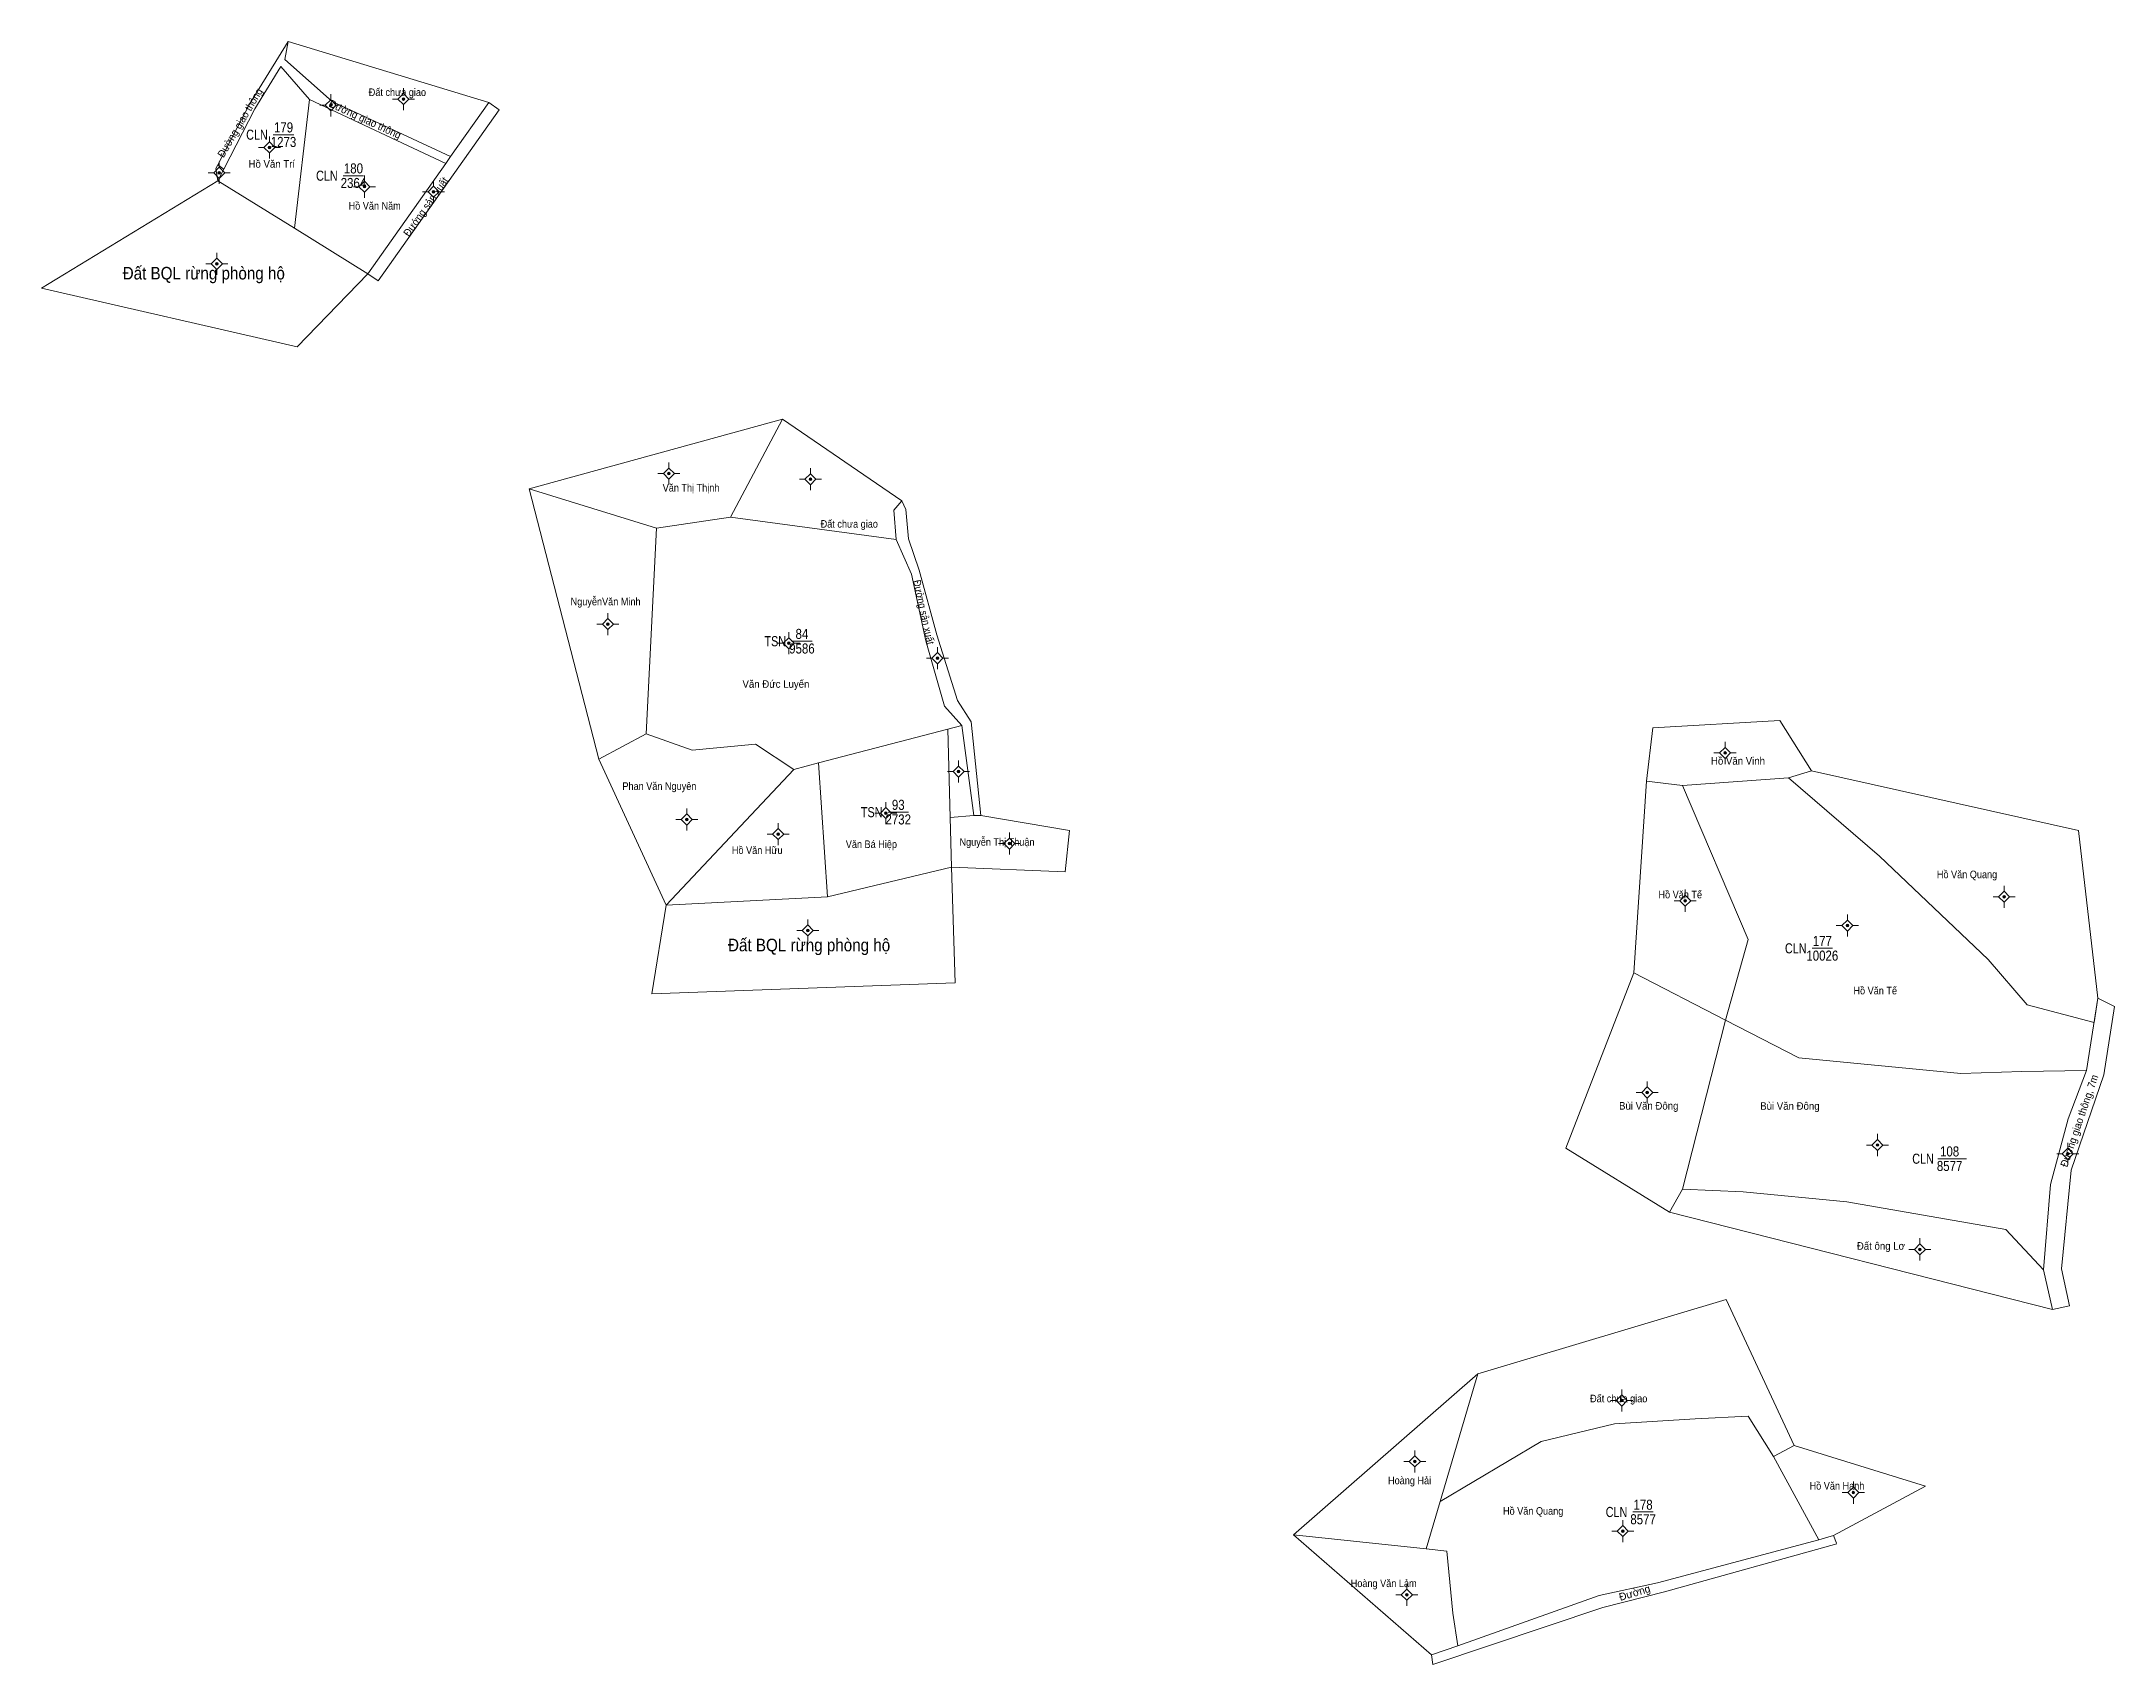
# Model space of a CAD drawing. Header units: metres. Extents: x 532167 to 532988, y 1848113 to 1848756.
import ezdxf
from ezdxf.enums import TextEntityAlignment as Align

# ---------------------------------------------------------------- set-up
doc = ezdxf.new("R2010")
doc.units = ezdxf.units.M
doc.header["$LTSCALE"] = 1.2
for name, color, linetype, lineweight in [('11', 7, 'Continuous', 13), ('6', 7, 'Continuous', 13), ('7', 7, 'Continuous', 13)]:
    doc.layers.add(name, color=color, linetype=linetype, lineweight=lineweight)
for name, color, linetype in [('2', 7, 'Continuous'), ('3', 7, 'Continuous'), ('4', 7, 'Continuous'), ('5', 7, 'Continuous'), ('63', 7, 'Continuous')]:
    doc.layers.add(name, color=color, linetype=linetype)

msp = doc.modelspace()

# ---------------------------------------------------------------- hatches: boundary and pattern name
at = {"layer": '11'}
for points in [[(532310.794, 1848732.99, 1), (532309.744, 1848732.99, 1)], [(532310.794, 1848732.99, 1), (532309.744, 1848732.99, 1)], [(532282.034, 1848730.52, 1), (532280.984, 1848730.52, 1)], [(532282.034, 1848730.52, 1), (532280.984, 1848730.52, 1)], [(532257.734, 1848713.83, 1), (532256.684, 1848713.83, 1)], [(532257.734, 1848713.83, 1), (532256.684, 1848713.83, 1)], [(532237.854, 1848703.75, 1), (532236.804, 1848703.75, 1)], [(532237.854, 1848703.75, 1), (532236.804, 1848703.75, 1)], [(532295.364, 1848698.27, 1), (532294.314, 1848698.27, 1)], [(532295.364, 1848698.27, 1), (532294.314, 1848698.27, 1)], [(532322.754, 1848696.26, 1), (532321.704, 1848696.26, 1)], [(532322.754, 1848696.26, 1), (532321.704, 1848696.26, 1)], [(532236.904, 1848667.7, 1), (532235.854, 1848667.7, 1)], [(532236.904, 1848667.7, 1), (532235.854, 1848667.7, 1)], [(532415.994, 1848584.55, 1), (532414.944, 1848584.55, 1)], [(532415.994, 1848584.55, 1), (532414.944, 1848584.55, 1)], [(532472.044, 1848582.31, 1), (532470.994, 1848582.31, 1)], [(532472.044, 1848582.31, 1), (532470.994, 1848582.31, 1)], [(532391.824, 1848524.93, 1), (532390.774, 1848524.93, 1)], [(532391.824, 1848524.93, 1), (532390.774, 1848524.93, 1)], [(532463.434, 1848517.34, 1), (532462.384, 1848517.34, 1)], [(532463.434, 1848517.34, 1), (532462.384, 1848517.34, 1)], [(532522.354, 1848511.42, 1), (532521.304, 1848511.42, 1)], [(532522.354, 1848511.42, 1), (532521.304, 1848511.42, 1)], [(532834.334, 1848473.85, 1), (532833.284, 1848473.85, 1)], [(532834.334, 1848473.85, 1), (532833.284, 1848473.85, 1)], [(532530.714, 1848466.48, 1), (532529.664, 1848466.48, 1)], [(532530.714, 1848466.48, 1), (532529.664, 1848466.48, 1)], [(532423.034, 1848447.49, 1), (532421.984, 1848447.49, 1)], [(532423.034, 1848447.49, 1), (532421.984, 1848447.49, 1)], [(532501.964, 1848450.04, 1), (532500.914, 1848450.04, 1)], [(532501.964, 1848450.04, 1), (532500.914, 1848450.04, 1)], [(532459.254, 1848441.69, 1), (532458.204, 1848441.69, 1)], [(532459.254, 1848441.69, 1), (532458.204, 1848441.69, 1)], [(532550.884, 1848437.95, 1), (532549.834, 1848437.95, 1)], [(532550.884, 1848437.95, 1), (532549.834, 1848437.95, 1)], [(532818.564, 1848415.32, 1), (532817.514, 1848415.32, 1)], [(532818.564, 1848415.32, 1), (532817.514, 1848415.32, 1)], [(532944.884, 1848416.89, 1), (532943.834, 1848416.89, 1)], [(532944.884, 1848416.89, 1), (532943.834, 1848416.89, 1)], [(532882.804, 1848405.45, 1), (532881.754, 1848405.45, 1)], [(532882.804, 1848405.45, 1), (532881.754, 1848405.45, 1)], [(532470.974, 1848403.54, 1), (532469.924, 1848403.54, 1)], [(532470.974, 1848403.54, 1), (532469.924, 1848403.54, 1)], [(532803.524, 1848339.3, 1), (532802.474, 1848339.3, 1)], [(532803.524, 1848339.3, 1), (532802.474, 1848339.3, 1)], [(532894.724, 1848318.5, 1), (532893.674, 1848318.5, 1)], [(532894.724, 1848318.5, 1), (532893.674, 1848318.5, 1)], [(532970.084, 1848315, 1), (532969.034, 1848315, 1)], [(532970.084, 1848315, 1), (532969.034, 1848315, 1)], [(532911.524, 1848277.15, 1), (532910.474, 1848277.15, 1)], [(532911.524, 1848277.15, 1), (532910.474, 1848277.15, 1)], [(532793.404, 1848217.26, 1), (532792.354, 1848217.26, 1)], [(532793.404, 1848217.26, 1), (532792.354, 1848217.26, 1)], [(532711.454, 1848193.12, 1), (532710.404, 1848193.12, 1)], [(532711.454, 1848193.12, 1), (532710.404, 1848193.12, 1)], [(532885.164, 1848180.73, 1), (532884.114, 1848180.73, 1)], [(532885.164, 1848180.73, 1), (532884.114, 1848180.73, 1)], [(532793.844, 1848165.5, 1), (532792.794, 1848165.5, 1)], [(532793.844, 1848165.5, 1), (532792.794, 1848165.5, 1)], [(532708.294, 1848140.29, 1), (532707.244, 1848140.29, 1)], [(532708.294, 1848140.29, 1), (532707.244, 1848140.29, 1)]]:
    msp.add_hatch(color=256, dxfattribs=at).paths.add_polyline_path(points)

# ---------------------------------------------------------------- linework, layer by layer
for p, q in [((532281.51, 1848734.9), (532281.51, 1848732.71)), ((532281.51, 1848734.9), (532281.51, 1848732.71)), ((532308.08, 1848732.99), (532305.9, 1848732.99)), ((532308.08, 1848732.99), (532305.9, 1848732.99)), ((532310.27, 1848737.36), (532310.27, 1848735.18)), ((532310.27, 1848737.36), (532310.27, 1848735.18)), ((532314.64, 1848732.99), (532312.46, 1848732.99)), ((532314.64, 1848732.99), (532312.46, 1848732.99)), ((532279.32, 1848730.52), (532277.14, 1848730.52)), ((532279.32, 1848730.52), (532277.14, 1848730.52)), ((532281.51, 1848728.33), (532281.51, 1848726.14)), ((532281.51, 1848728.33), (532281.51, 1848726.14)), ((532285.88, 1848730.52), (532283.7, 1848730.52)), ((532285.88, 1848730.52), (532283.7, 1848730.52)), ((532310.27, 1848730.8), (532310.27, 1848728.62)), ((532310.27, 1848730.8), (532310.27, 1848728.62)), ((532257.21, 1848718.2), (532257.21, 1848716.02)), ((532257.21, 1848718.2), (532257.21, 1848716.02)), ((532255.02, 1848713.83), (532252.84, 1848713.83)), ((532255.02, 1848713.83), (532252.84, 1848713.83)), ((532257.21, 1848711.64), (532257.21, 1848709.46)), ((532257.21, 1848711.64), (532257.21, 1848709.46)), ((532261.58, 1848713.83), (532259.4, 1848713.83)), ((532261.58, 1848713.83), (532259.4, 1848713.83)), ((532235.14, 1848703.75), (532232.95, 1848703.75)), ((532235.14, 1848703.75), (532232.95, 1848703.75)), ((532237.33, 1848708.12), (532237.33, 1848705.94)), ((532237.33, 1848708.12), (532237.33, 1848705.94)), ((532237.33, 1848701.56), (532237.33, 1848699.38)), ((532237.33, 1848701.56), (532237.33, 1848699.38)), ((532241.7, 1848703.75), (532239.52, 1848703.75)), ((532241.7, 1848703.75), (532239.52, 1848703.75)), ((532294.84, 1848702.64), (532294.84, 1848700.46)), ((532294.84, 1848702.64), (532294.84, 1848700.46)), ((532322.23, 1848700.64), (532322.23, 1848698.45)), ((532322.23, 1848700.64), (532322.23, 1848698.45)), ((532292.65, 1848698.27), (532290.46, 1848698.27)), ((532292.65, 1848698.27), (532290.46, 1848698.27)), ((532294.84, 1848696.08), (532294.84, 1848693.9)), ((532294.84, 1848696.08), (532294.84, 1848693.9)), ((532299.22, 1848698.27), (532297.03, 1848698.27)), ((532299.22, 1848698.27), (532297.03, 1848698.27)), ((532320.04, 1848696.26), (532317.86, 1848696.26)), ((532320.04, 1848696.26), (532317.86, 1848696.26)), ((532322.23, 1848694.07), (532322.23, 1848691.88)), ((532322.23, 1848694.07), (532322.23, 1848691.88)), ((532326.6, 1848696.26), (532324.42, 1848696.26)), ((532326.6, 1848696.26), (532324.42, 1848696.26)), ((532234.19, 1848667.7), (532232, 1848667.7)), ((532234.19, 1848667.7), (532232, 1848667.7)), ((532236.38, 1848672.08), (532236.38, 1848669.89)), ((532236.38, 1848672.08), (532236.38, 1848669.89)), ((532240.76, 1848667.7), (532238.57, 1848667.7)), ((532240.76, 1848667.7), (532238.57, 1848667.7)), ((532236.38, 1848665.51), (532236.38, 1848663.32)), ((532236.38, 1848665.51), (532236.38, 1848663.32)), ((532415.47, 1848588.92), (532415.47, 1848586.74)), ((532415.47, 1848588.92), (532415.47, 1848586.74)), ((532471.52, 1848586.68), (532471.52, 1848584.5)), ((532471.52, 1848586.68), (532471.52, 1848584.5)), ((532413.28, 1848584.55), (532411.1, 1848584.55)), ((532413.28, 1848584.55), (532411.1, 1848584.55)), ((532415.47, 1848582.36), (532415.47, 1848580.18)), ((532415.47, 1848582.36), (532415.47, 1848580.18)), ((532419.84, 1848584.55), (532417.66, 1848584.55)), ((532419.84, 1848584.55), (532417.66, 1848584.55)), ((532469.33, 1848582.31), (532467.14, 1848582.31)), ((532469.33, 1848582.31), (532467.14, 1848582.31)), ((532471.52, 1848580.12), (532471.52, 1848577.94)), ((532471.52, 1848580.12), (532471.52, 1848577.94)), ((532475.9, 1848582.31), (532473.71, 1848582.31)), ((532475.9, 1848582.31), (532473.71, 1848582.31)), ((532391.3, 1848529.3), (532391.3, 1848527.12)), ((532391.3, 1848529.3), (532391.3, 1848527.12)), ((532389.11, 1848524.93), (532386.93, 1848524.93)), ((532389.11, 1848524.93), (532386.93, 1848524.93)), ((532391.3, 1848522.74), (532391.3, 1848520.56)), ((532391.3, 1848522.74), (532391.3, 1848520.56)), ((532395.68, 1848524.93), (532393.49, 1848524.93)), ((532395.68, 1848524.93), (532393.49, 1848524.93)), ((532462.91, 1848521.72), (532462.91, 1848519.53)), ((532462.91, 1848521.72), (532462.91, 1848519.53)), ((532460.72, 1848517.34), (532458.54, 1848517.34)), ((532460.72, 1848517.34), (532458.54, 1848517.34)), ((532462.91, 1848515.15), (532462.91, 1848512.96)), ((532462.91, 1848515.15), (532462.91, 1848512.96)), ((532467.28, 1848517.34), (532465.1, 1848517.34)), ((532467.28, 1848517.34), (532465.1, 1848517.34)), ((532519.64, 1848511.42), (532517.45, 1848511.42)), ((532519.64, 1848511.42), (532517.45, 1848511.42)), ((532521.83, 1848515.8), (532521.83, 1848513.61)), ((532521.83, 1848515.8), (532521.83, 1848513.61)), ((532526.2, 1848511.42), (532524.02, 1848511.42)), ((532526.2, 1848511.42), (532524.02, 1848511.42)), ((532521.83, 1848509.23), (532521.83, 1848507.04)), ((532521.83, 1848509.23), (532521.83, 1848507.04)), ((532530.19, 1848470.86), (532530.19, 1848468.67)), ((532530.19, 1848470.86), (532530.19, 1848468.67)), ((532831.62, 1848473.85), (532829.44, 1848473.85)), ((532831.62, 1848473.85), (532829.44, 1848473.85)), ((532833.81, 1848478.22), (532833.81, 1848476.04)), ((532833.81, 1848478.22), (532833.81, 1848476.04)), ((532833.81, 1848471.66), (532833.81, 1848469.48)), ((532833.81, 1848471.66), (532833.81, 1848469.48)), ((532838.19, 1848473.85), (532836, 1848473.85)), ((532838.19, 1848473.85), (532836, 1848473.85)), ((532528, 1848466.48), (532525.81, 1848466.48)), ((532528, 1848466.48), (532525.81, 1848466.48)), ((532530.19, 1848464.29), (532530.19, 1848462.1)), ((532530.19, 1848464.29), (532530.19, 1848462.1)), ((532534.56, 1848466.48), (532532.38, 1848466.48)), ((532534.56, 1848466.48), (532532.38, 1848466.48)), ((532501.44, 1848454.42), (532501.44, 1848452.23)), ((532501.44, 1848454.42), (532501.44, 1848452.23)), ((532420.32, 1848447.49), (532418.14, 1848447.49)), ((532420.32, 1848447.49), (532418.14, 1848447.49)), ((532422.51, 1848451.86), (532422.51, 1848449.68)), ((532422.51, 1848451.86), (532422.51, 1848449.68)), ((532426.88, 1848447.49), (532424.7, 1848447.49)), ((532426.88, 1848447.49), (532424.7, 1848447.49)), ((532458.73, 1848446.06), (532458.73, 1848443.88)), ((532458.73, 1848446.06), (532458.73, 1848443.88)), ((532499.25, 1848450.04), (532497.06, 1848450.04)), ((532499.25, 1848450.04), (532497.06, 1848450.04)), ((532501.44, 1848447.85), (532501.44, 1848445.66)), ((532501.44, 1848447.85), (532501.44, 1848445.66)), ((532505.81, 1848450.04), (532503.63, 1848450.04)), ((532505.81, 1848450.04), (532503.63, 1848450.04)), ((532422.51, 1848445.3), (532422.51, 1848443.12)), ((532422.51, 1848445.3), (532422.51, 1848443.12)), ((532456.54, 1848441.69), (532454.36, 1848441.69)), ((532456.54, 1848441.69), (532454.36, 1848441.69)), ((532458.73, 1848439.5), (532458.73, 1848437.32)), ((532458.73, 1848439.5), (532458.73, 1848437.32)), ((532463.1, 1848441.69), (532460.92, 1848441.69)), ((532463.1, 1848441.69), (532460.92, 1848441.69)), ((532548.17, 1848437.95), (532545.98, 1848437.95)), ((532548.17, 1848437.95), (532545.98, 1848437.95)), ((532550.36, 1848442.32), (532550.36, 1848440.14)), ((532550.36, 1848442.32), (532550.36, 1848440.14)), ((532554.74, 1848437.95), (532552.55, 1848437.95)), ((532554.74, 1848437.95), (532552.55, 1848437.95)), ((532550.36, 1848435.76), (532550.36, 1848433.58)), ((532550.36, 1848435.76), (532550.36, 1848433.58)), ((532944.36, 1848421.26), (532944.36, 1848419.08)), ((532944.36, 1848421.26), (532944.36, 1848419.08)), ((532815.85, 1848415.32), (532813.66, 1848415.32)), ((532815.85, 1848415.32), (532813.66, 1848415.32)), ((532818.04, 1848419.7), (532818.04, 1848417.51)), ((532818.04, 1848419.7), (532818.04, 1848417.51)), ((532818.04, 1848413.13), (532818.04, 1848410.94)), ((532818.04, 1848413.13), (532818.04, 1848410.94)), ((532822.42, 1848415.32), (532820.23, 1848415.32)), ((532822.42, 1848415.32), (532820.23, 1848415.32)), ((532942.17, 1848416.89), (532939.98, 1848416.89)), ((532942.17, 1848416.89), (532939.98, 1848416.89)), ((532944.36, 1848414.7), (532944.36, 1848412.52)), ((532944.36, 1848414.7), (532944.36, 1848412.52)), ((532948.74, 1848416.89), (532946.55, 1848416.89)), ((532948.74, 1848416.89), (532946.55, 1848416.89)), ((532470.45, 1848407.92), (532470.45, 1848405.73)), ((532470.45, 1848407.92), (532470.45, 1848405.73)), ((532880.09, 1848405.45), (532877.9, 1848405.45)), ((532880.09, 1848405.45), (532877.9, 1848405.45)), ((532882.28, 1848409.82), (532882.28, 1848407.64)), ((532882.28, 1848409.82), (532882.28, 1848407.64)), ((532886.66, 1848405.45), (532884.47, 1848405.45)), ((532886.66, 1848405.45), (532884.47, 1848405.45)), ((532468.26, 1848403.54), (532466.07, 1848403.54)), ((532468.26, 1848403.54), (532466.07, 1848403.54)), ((532470.45, 1848401.35), (532470.45, 1848399.16)), ((532470.45, 1848401.35), (532470.45, 1848399.16)), ((532474.82, 1848403.54), (532472.64, 1848403.54)), ((532474.82, 1848403.54), (532472.64, 1848403.54)), ((532882.28, 1848403.26), (532882.28, 1848401.08)), ((532882.28, 1848403.26), (532882.28, 1848401.08)), ((532800.81, 1848339.3), (532798.62, 1848339.3)), ((532800.81, 1848339.3), (532798.62, 1848339.3)), ((532803, 1848343.68), (532803, 1848341.49)), ((532803, 1848343.68), (532803, 1848341.49)), ((532807.38, 1848339.3), (532805.19, 1848339.3)), ((532807.38, 1848339.3), (532805.19, 1848339.3)), ((532803, 1848337.11), (532803, 1848334.92)), ((532803, 1848337.11), (532803, 1848334.92)), ((532894.2, 1848322.88), (532894.2, 1848320.69)), ((532894.2, 1848322.88), (532894.2, 1848320.69)), ((532892.01, 1848318.5), (532889.82, 1848318.5)), ((532892.01, 1848318.5), (532889.82, 1848318.5)), ((532894.2, 1848316.31), (532894.2, 1848314.12)), ((532894.2, 1848316.31), (532894.2, 1848314.12)), ((532898.57, 1848318.5), (532896.39, 1848318.5)), ((532898.57, 1848318.5), (532896.39, 1848318.5)), ((532967.37, 1848315), (532965.19, 1848315)), ((532967.37, 1848315), (532965.19, 1848315)), ((532969.56, 1848319.38), (532969.56, 1848317.19)), ((532969.56, 1848319.38), (532969.56, 1848317.19)), ((532973.94, 1848315), (532971.75, 1848315)), ((532973.94, 1848315), (532971.75, 1848315)), ((532969.56, 1848312.81), (532969.56, 1848310.62)), ((532969.56, 1848312.81), (532969.56, 1848310.62)), ((532911, 1848281.52), (532911, 1848279.34)), ((532911, 1848281.52), (532911, 1848279.34)), ((532908.81, 1848277.15), (532906.62, 1848277.15)), ((532908.81, 1848277.15), (532906.62, 1848277.15)), ((532911, 1848274.96), (532911, 1848272.78)), ((532911, 1848274.96), (532911, 1848272.78)), ((532915.38, 1848277.15), (532913.19, 1848277.15)), ((532915.38, 1848277.15), (532913.19, 1848277.15)), ((532790.69, 1848217.26), (532788.5, 1848217.26)), ((532790.69, 1848217.26), (532788.5, 1848217.26)), ((532792.88, 1848221.64), (532792.88, 1848219.45)), ((532792.88, 1848221.64), (532792.88, 1848219.45)), ((532797.26, 1848217.26), (532795.07, 1848217.26)), ((532797.26, 1848217.26), (532795.07, 1848217.26)), ((532792.88, 1848215.07), (532792.88, 1848212.88)), ((532792.88, 1848215.07), (532792.88, 1848212.88)), ((532708.74, 1848193.12), (532706.56, 1848193.12)), ((532708.74, 1848193.12), (532706.56, 1848193.12)), ((532710.93, 1848197.5), (532710.93, 1848195.31)), ((532710.93, 1848197.5), (532710.93, 1848195.31)), ((532710.93, 1848190.93), (532710.93, 1848188.74)), ((532710.93, 1848190.93), (532710.93, 1848188.74)), ((532715.31, 1848193.12), (532713.12, 1848193.12)), ((532715.31, 1848193.12), (532713.12, 1848193.12)), ((532884.64, 1848185.1), (532884.64, 1848182.92)), ((532884.64, 1848185.1), (532884.64, 1848182.92)), ((532882.45, 1848180.73), (532880.26, 1848180.73)), ((532882.45, 1848180.73), (532880.26, 1848180.73)), ((532884.64, 1848178.54), (532884.64, 1848176.36)), ((532884.64, 1848178.54), (532884.64, 1848176.36)), ((532889.02, 1848180.73), (532886.83, 1848180.73)), ((532889.02, 1848180.73), (532886.83, 1848180.73)), ((532793.32, 1848169.88), (532793.32, 1848167.69)), ((532793.32, 1848169.88), (532793.32, 1848167.69)), ((532791.13, 1848165.5), (532788.94, 1848165.5)), ((532791.13, 1848165.5), (532788.94, 1848165.5)), ((532793.32, 1848163.31), (532793.32, 1848161.12)), ((532793.32, 1848163.31), (532793.32, 1848161.12)), ((532797.69, 1848165.5), (532795.51, 1848165.5)), ((532797.69, 1848165.5), (532795.51, 1848165.5)), ((532707.77, 1848144.66), (532707.77, 1848142.48)), ((532707.77, 1848144.66), (532707.77, 1848142.48)), ((532705.58, 1848140.29), (532703.4, 1848140.29)), ((532705.58, 1848140.29), (532703.4, 1848140.29)), ((532707.77, 1848138.1), (532707.77, 1848135.92)), ((532707.77, 1848138.1), (532707.77, 1848135.92)), ((532712.14, 1848140.29), (532709.96, 1848140.29)), ((532712.14, 1848140.29), (532709.96, 1848140.29))]:
    msp.add_line(p, q, dxfattribs=at)
for points in [[(532310.27, 1848735.18), (532308.08, 1848732.99), (532310.27, 1848730.8), (532312.46, 1848732.99)], [(532310.27, 1848735.18), (532308.08, 1848732.99), (532310.27, 1848730.8), (532312.46, 1848732.99)], [(532281.51, 1848732.71), (532279.32, 1848730.52), (532281.51, 1848728.33), (532283.7, 1848730.52)], [(532281.51, 1848732.71), (532279.32, 1848730.52), (532281.51, 1848728.33), (532283.7, 1848730.52)], [(532257.21, 1848716.02), (532255.02, 1848713.83), (532257.21, 1848711.64), (532259.4, 1848713.83)], [(532257.21, 1848716.02), (532255.02, 1848713.83), (532257.21, 1848711.64), (532259.4, 1848713.83)], [(532237.33, 1848705.94), (532235.14, 1848703.75), (532237.33, 1848701.56), (532239.52, 1848703.75)], [(532237.33, 1848705.94), (532235.14, 1848703.75), (532237.33, 1848701.56), (532239.52, 1848703.75)], [(532294.84, 1848700.46), (532292.65, 1848698.27), (532294.84, 1848696.08), (532297.03, 1848698.27)], [(532294.84, 1848700.46), (532292.65, 1848698.27), (532294.84, 1848696.08), (532297.03, 1848698.27)], [(532322.23, 1848698.45), (532320.04, 1848696.26), (532322.23, 1848694.07), (532324.42, 1848696.26)], [(532322.23, 1848698.45), (532320.04, 1848696.26), (532322.23, 1848694.07), (532324.42, 1848696.26)], [(532236.38, 1848669.89), (532234.19, 1848667.7), (532236.38, 1848665.51), (532238.57, 1848667.7)], [(532236.38, 1848669.89), (532234.19, 1848667.7), (532236.38, 1848665.51), (532238.57, 1848667.7)], [(532415.47, 1848586.74), (532413.28, 1848584.55), (532415.47, 1848582.36), (532417.66, 1848584.55)], [(532415.47, 1848586.74), (532413.28, 1848584.55), (532415.47, 1848582.36), (532417.66, 1848584.55)], [(532471.52, 1848584.5), (532469.33, 1848582.31), (532471.52, 1848580.12), (532473.71, 1848582.31)], [(532471.52, 1848584.5), (532469.33, 1848582.31), (532471.52, 1848580.12), (532473.71, 1848582.31)], [(532391.3, 1848527.12), (532389.11, 1848524.93), (532391.3, 1848522.74), (532393.49, 1848524.93)], [(532391.3, 1848527.12), (532389.11, 1848524.93), (532391.3, 1848522.74), (532393.49, 1848524.93)], [(532462.91, 1848519.53), (532460.72, 1848517.34), (532462.91, 1848515.15), (532465.1, 1848517.34)], [(532462.91, 1848519.53), (532460.72, 1848517.34), (532462.91, 1848515.15), (532465.1, 1848517.34)], [(532521.83, 1848513.61), (532519.64, 1848511.42), (532521.83, 1848509.23), (532524.02, 1848511.42)], [(532521.83, 1848513.61), (532519.64, 1848511.42), (532521.83, 1848509.23), (532524.02, 1848511.42)], [(532833.81, 1848476.04), (532831.62, 1848473.85), (532833.81, 1848471.66), (532836, 1848473.85)], [(532833.81, 1848476.04), (532831.62, 1848473.85), (532833.81, 1848471.66), (532836, 1848473.85)], [(532530.19, 1848468.67), (532528, 1848466.48), (532530.19, 1848464.29), (532532.38, 1848466.48)], [(532530.19, 1848468.67), (532528, 1848466.48), (532530.19, 1848464.29), (532532.38, 1848466.48)], [(532422.51, 1848449.68), (532420.32, 1848447.49), (532422.51, 1848445.3), (532424.7, 1848447.49)], [(532422.51, 1848449.68), (532420.32, 1848447.49), (532422.51, 1848445.3), (532424.7, 1848447.49)], [(532501.44, 1848452.23), (532499.25, 1848450.04), (532501.44, 1848447.85), (532503.63, 1848450.04)], [(532501.44, 1848452.23), (532499.25, 1848450.04), (532501.44, 1848447.85), (532503.63, 1848450.04)], [(532458.73, 1848443.88), (532456.54, 1848441.69), (532458.73, 1848439.5), (532460.92, 1848441.69)], [(532458.73, 1848443.88), (532456.54, 1848441.69), (532458.73, 1848439.5), (532460.92, 1848441.69)], [(532550.36, 1848440.14), (532548.17, 1848437.95), (532550.36, 1848435.76), (532552.55, 1848437.95)], [(532550.36, 1848440.14), (532548.17, 1848437.95), (532550.36, 1848435.76), (532552.55, 1848437.95)], [(532818.04, 1848417.51), (532815.85, 1848415.32), (532818.04, 1848413.13), (532820.23, 1848415.32)], [(532818.04, 1848417.51), (532815.85, 1848415.32), (532818.04, 1848413.13), (532820.23, 1848415.32)], [(532944.36, 1848419.08), (532942.17, 1848416.89), (532944.36, 1848414.7), (532946.55, 1848416.89)], [(532944.36, 1848419.08), (532942.17, 1848416.89), (532944.36, 1848414.7), (532946.55, 1848416.89)], [(532470.45, 1848405.73), (532468.26, 1848403.54), (532470.45, 1848401.35), (532472.64, 1848403.54)], [(532470.45, 1848405.73), (532468.26, 1848403.54), (532470.45, 1848401.35), (532472.64, 1848403.54)], [(532882.28, 1848407.64), (532880.09, 1848405.45), (532882.28, 1848403.26), (532884.47, 1848405.45)], [(532882.28, 1848407.64), (532880.09, 1848405.45), (532882.28, 1848403.26), (532884.47, 1848405.45)], [(532803, 1848341.49), (532800.81, 1848339.3), (532803, 1848337.11), (532805.19, 1848339.3)], [(532803, 1848341.49), (532800.81, 1848339.3), (532803, 1848337.11), (532805.19, 1848339.3)], [(532894.2, 1848320.69), (532892.01, 1848318.5), (532894.2, 1848316.31), (532896.39, 1848318.5)], [(532894.2, 1848320.69), (532892.01, 1848318.5), (532894.2, 1848316.31), (532896.39, 1848318.5)], [(532969.56, 1848317.19), (532967.37, 1848315), (532969.56, 1848312.81), (532971.75, 1848315)], [(532969.56, 1848317.19), (532967.37, 1848315), (532969.56, 1848312.81), (532971.75, 1848315)], [(532911, 1848279.34), (532908.81, 1848277.15), (532911, 1848274.96), (532913.19, 1848277.15)], [(532911, 1848279.34), (532908.81, 1848277.15), (532911, 1848274.96), (532913.19, 1848277.15)], [(532792.88, 1848219.45), (532790.69, 1848217.26), (532792.88, 1848215.07), (532795.07, 1848217.26)], [(532792.88, 1848219.45), (532790.69, 1848217.26), (532792.88, 1848215.07), (532795.07, 1848217.26)], [(532710.93, 1848195.31), (532708.74, 1848193.12), (532710.93, 1848190.93), (532713.12, 1848193.12)], [(532710.93, 1848195.31), (532708.74, 1848193.12), (532710.93, 1848190.93), (532713.12, 1848193.12)], [(532884.64, 1848182.92), (532882.45, 1848180.73), (532884.64, 1848178.54), (532886.83, 1848180.73)], [(532884.64, 1848182.92), (532882.45, 1848180.73), (532884.64, 1848178.54), (532886.83, 1848180.73)], [(532793.32, 1848167.69), (532791.13, 1848165.5), (532793.32, 1848163.31), (532795.51, 1848165.5)], [(532793.32, 1848167.69), (532791.13, 1848165.5), (532793.32, 1848163.31), (532795.51, 1848165.5)], [(532707.77, 1848142.48), (532705.58, 1848140.29), (532707.77, 1848138.1), (532709.96, 1848140.29)], [(532707.77, 1848142.48), (532705.58, 1848140.29), (532707.77, 1848138.1), (532709.96, 1848140.29)]]:
    msp.add_lwpolyline(points, close=True, dxfattribs=at)
for centre in [(532310.269, 1848732.99), (532310.269, 1848732.99), (532281.509, 1848730.52), (532281.509, 1848730.52), (532257.209, 1848713.83), (532257.209, 1848713.83), (532237.329, 1848703.75), (532237.329, 1848703.75), (532294.839, 1848698.27), (532294.839, 1848698.27), (532322.229, 1848696.26), (532322.229, 1848696.26), (532236.379, 1848667.7), (532236.379, 1848667.7), (532415.469, 1848584.55), (532415.469, 1848584.55), (532471.519, 1848582.31), (532471.519, 1848582.31), (532391.299, 1848524.93), (532391.299, 1848524.93), (532462.909, 1848517.34), (532462.909, 1848517.34), (532521.829, 1848511.42), (532521.829, 1848511.42), (532833.809, 1848473.85), (532833.809, 1848473.85), (532530.189, 1848466.48), (532530.189, 1848466.48), (532422.509, 1848447.49), (532422.509, 1848447.49), (532501.439, 1848450.04), (532501.439, 1848450.04), (532458.729, 1848441.69), (532458.729, 1848441.69), (532550.359, 1848437.95), (532550.359, 1848437.95), (532818.039, 1848415.32), (532818.039, 1848415.32), (532944.359, 1848416.89), (532944.359, 1848416.89), (532882.279, 1848405.45), (532882.279, 1848405.45), (532470.449, 1848403.54), (532470.449, 1848403.54), (532802.999, 1848339.3), (532802.999, 1848339.3), (532894.199, 1848318.5), (532894.199, 1848318.5), (532969.559, 1848315), (532969.559, 1848315), (532910.999, 1848277.15), (532910.999, 1848277.15), (532792.879, 1848217.26), (532792.879, 1848217.26), (532710.929, 1848193.12), (532710.929, 1848193.12), (532884.639, 1848180.73), (532884.639, 1848180.73), (532793.319, 1848165.5), (532793.319, 1848165.5), (532707.769, 1848140.29), (532707.769, 1848140.29)]:
    msp.add_circle(centre, 0.525, dxfattribs=at)
at = {"layer": '6'}
for p, q in [((532273.03, 1848732.78), (532261.7, 1848745.89)), ((532273.03, 1848732.78), (532267.2, 1848681.77)), ((532273.03, 1848732.78), (532327.06, 1848707.44)), ((532300.35, 1848660.89), (532348.22, 1848728.76)), ((532236.72, 1848706.93), (532235.97, 1848705.51)), ((532236.84, 1848700.58), (532235.97, 1848705.51)), ((532236.72, 1848706.93), (532239.1, 1848705.23)), ((532267.2, 1848681.77), (532296.26, 1848663.77)), ((532300.35, 1848660.89), (532296.26, 1848663.77)), ((532460.44, 1848606.2), (532439.89, 1848567.33)), ((532360.13, 1848578.53), (532410.59, 1848562.9)), ((532360.13, 1848578.53), (532387.76, 1848471.34)), ((532410.59, 1848562.9), (532406.47, 1848481.48)), ((532410.59, 1848562.9), (532439.89, 1848567.33)), ((532439.89, 1848567.33), (532505.44, 1848558.43)), ((532406.47, 1848481.48), (532387.76, 1848471.34)), ((532474.76, 1848469.89), (532525.98, 1848483.24)), ((532525.98, 1848483.24), (532531.54, 1848484.69)), ((532526.87, 1848448.27), (532525.98, 1848483.24)), ((532387.76, 1848471.34), (532414.32, 1848413.5)), ((532414.32, 1848413.5), (532465, 1848467.35)), ((532465, 1848467.35), (532474.76, 1848469.89)), ((532802.74, 1848462.65), (532797.74, 1848386.75)), ((532817, 1848461), (532802.74, 1848462.65)), ((532859, 1848464), (532817, 1848461)), ((532859, 1848464), (532868.02, 1848466.78)), ((532536.3, 1848449.11), (532526.87, 1848448.27)), ((532414.32, 1848413.5), (532478.24, 1848416.85)), ((532797.74, 1848386.75), (532834, 1848368)), ((532980, 1848367), (532981.53, 1848376.69)), ((532988.1, 1848373.45), (532981.53, 1848376.69)), ((532817, 1848301), (532834, 1848368)), ((532969.79, 1848328.84), (532962.7, 1848302.85)), ((532817, 1848301), (532811.79, 1848291.86)), ((532853, 1848195), (532861.26, 1848199.47)), ((532797.31, 1848173.07), (532805.4, 1848173.07)), ((532877.97, 1848160.73), (532876.78, 1848163.69)), ((532728, 1848120), (532717.58, 1848116.51))]:
    msp.add_line(p, q, dxfattribs=at)
for points in [[(532236.72, 1848706.93), (532249.37, 1848730.97), (532264.64, 1848755.81)], [(532263.36, 1848748.63), (532264.64, 1848755.81), (532344.13, 1848731.64), (532348.22, 1848728.76)], [(532239.1, 1848705.23), (532251.48, 1848729.1), (532261.7, 1848745.89)], [(532328.99, 1848710.18), (532282, 1848732), (532263.36, 1848748.63)], [(532296.26, 1848663.77), (532327.06, 1848707.44), (532328.99, 1848710.18), (532344.13, 1848731.64)], [(532296.26, 1848663.77), (532268.17, 1848634.82), (532166.91, 1848657.99), (532236.84, 1848700.58)], [(532239.1, 1848705.23), (532236.84, 1848700.58), (532267.2, 1848681.77)], [(532360.13, 1848578.53), (532460.44, 1848606.2), (532507.72, 1848573.74), (532509.33, 1848570.31)], [(532505.44, 1848558.43), (532504.61, 1848570.03), (532507.72, 1848573.74)], [(532509.33, 1848570.31), (532510.43, 1848558.77), (532514.59, 1848546.34)], [(532505.44, 1848558.43), (532511.52, 1848544.74), (532517.28, 1848518.3), (532524.57, 1848492.34), (532531.54, 1848484.69)], [(532529.74, 1848494.67), (532521.55, 1848520.64), (532514.59, 1848546.34)], [(532529.74, 1848494.67), (532535.19, 1848486.24), (532538.97, 1848449.12)], [(532868.02, 1848466.78), (532855.54, 1848486.7), (532805.19, 1848483.88), (532802.74, 1848462.65)], [(532406.47, 1848481.48), (532424.72, 1848474.97), (532449.7, 1848477.4), (532465, 1848467.35)], [(532531.54, 1848484.69), (532536.3, 1848449.11), (532538.97, 1848449.12)], [(532474.76, 1848469.89), (532478.24, 1848416.85), (532527.37, 1848428.62), (532526.87, 1848448.27)], [(532980, 1848367), (532953.54, 1848374.01), (532938, 1848392), (532895, 1848433), (532859, 1848464)], [(532981.53, 1848376.69), (532973.77, 1848443.19), (532868.02, 1848466.78)], [(532817, 1848461), (532843, 1848400), (532834, 1848368)], [(532538.97, 1848449.12), (532574.13, 1848443.17), (532572.43, 1848426.78), (532527.37, 1848428.62)], [(532527.37, 1848428.62), (532528.87, 1848382.71), (532408.66, 1848378.47), (532414.32, 1848413.5)], [(532797.74, 1848386.75), (532770.69, 1848317.19), (532811.79, 1848291.86)], [(532970.31, 1848254.83), (532967.08, 1848269.43), (532970.89, 1848308.51), (532983.82, 1848346.31), (532988.1, 1848373.45)], [(532969.79, 1848328.84), (532977, 1848348), (532981.53, 1848376.69)], [(532834, 1848368), (532863, 1848353), (532927.22, 1848346.9), (532951.36, 1848347.59), (532977, 1848348)], [(532960, 1848269), (532945, 1848285), (532882, 1848296), (532841, 1848300), (532817, 1848301)], [(532963.48, 1848253.31), (532960, 1848269), (532962.7, 1848302.85)], [(532811.79, 1848291.86), (532963.48, 1848253.31), (532970.31, 1848254.83)], [(532861.26, 1848199.47), (532834.33, 1848257.3), (532735.89, 1848227.79)], [(532735.89, 1848227.79), (532662.91, 1848164.08), (532717.58, 1848116.51), (532718.01, 1848112.61)], [(532735.89, 1848227.79), (532721.01, 1848177.22), (532715.49, 1848158.46)], [(532721.01, 1848177.22), (532761, 1848201), (532790, 1848208), (532822, 1848210), (532843, 1848211), (532853, 1848195)], [(532876.78, 1848163.69), (532913.24, 1848183.28), (532861.26, 1848199.47)], [(532853, 1848195), (532871, 1848162), (532876.78, 1848163.69)], [(532662.91, 1848164.08), (532715.49, 1848158.46), (532723.68, 1848157.59)], [(532878.08, 1848160.47), (532809.78, 1848141.44), (532785.47, 1848135.21), (532718.01, 1848112.61)], [(532871, 1848162), (532807, 1848145), (532784, 1848140), (532728, 1848120)], [(532728, 1848120), (532726, 1848133), (532723.68, 1848157.59)]]:
    msp.add_lwpolyline(points, dxfattribs=at)
at = {"layer": '7'}
for p, q in [((532258.76, 1848718.87), (532266.85, 1848718.87)), ((532286.45, 1848702.62), (532294.54, 1848702.62)), ((532464.08, 1848518.15), (532472.22, 1848518.15)), ((532502.26, 1848450.41), (532510.35, 1848450.41)), ((532868.3, 1848396.44), (532876.39, 1848396.44)), ((532918.08, 1848313.07), (532929.48, 1848313.07))]:
    msp.add_line(p, q, dxfattribs=at)

# ---------------------------------------------------------------- texts
at = {"layer": '2'}
for s, rotation, width, p in [('Đường giao thông', 59.657, 0.95, (532246.847, 1848722.837)), ('Đường giao thông', 335.091, 0.95, (532294.488, 1848723.604)), ('Đướng sản xuất ', 54.804, 0.95, (532320.7, 1848689.885)), ('Đường sản xuất', 282.29, 0.9, (532514.956, 1848529.344)), ('Đường giao thông, 7m', 71.116, 0.95, (532975.548, 1848327.605))]:
    msp.add_text(s, height=3, rotation=rotation, dxfattribs=dict(at, width=width)).set_placement(p, align=Align.CENTER)
for s, height, width, p in [('Đất chưa giao', 3, 0.9, (532307.9, 1848734.2)), ('Hồ Văn Trí', 3, 0.95, (532258.16, 1848705.78)), ('Hồ Văn Năm', 3, 0.9, (532298.905, 1848689.18)), ('Đất BQL rừng phòng hộ', 5, 0.9, (532231.205, 1848661.49)), ('Văn Thị Thịnh', 3, 0.9, (532424.23, 1848577.46)), ('Đất chưa giao', 3, 0.9, (532486.91, 1848563.14)), ('NguyễnVăn Minh', 3, 0.9, (532390.38, 1848532.35)), ('Văn Đức Luyến', 3, 0.95, (532457.855, 1848499.68)), ('Hồ Văn Vinh', 3, 0.95, (532838.95, 1848469.22)), ('Phan Văn Nguyên', 3, 0.9, (532411.69, 1848459.21)), ('Văn Bá Hiệp', 3, 0.9, (532495.665, 1848436.2)), ('Nguyễn Thị Thuận', 3, 0.9, (532545.425, 1848437.09)), ('Hồ Văn Hữu', 3, 0.9, (532450.445, 1848433.82)), ('Hồ Văn Quang', 3, 0.9, (532929.67, 1848424.23)), ('Hồ Văn Tế', 3, 0.9, (532816.085, 1848416.25)), ('Đất BQL rừng phòng hộ', 5, 0.9, (532470.995, 1848395.25)), ('Hồ Văn Tế', 3, 0.9, (532893.325, 1848378.18)), ('Bùi Văn Đông', 3, 0.95, (532803.595, 1848332.52)), ('Bùi Văn Đông', 3, 0.95, (532859.515, 1848332.46)), ('Đất ông Lơ', 3, 0.95, (532895.55, 1848277)), ('Đất chưa giao', 3, 0.9, (532791.7, 1848216.54)), ('Hoàng Hải', 3, 0.9, (532708.86, 1848184.06)), ('Hồ Văn Hanh', 3, 0.9, (532878.15, 1848181.94)), ('Hồ Văn Quang', 3, 0.9, (532757.81, 1848171.99)), ('Hoàng Văn Lảm', 3, 0.9, (532698.595, 1848143.31))]:
    msp.add_text(s, height=height, dxfattribs=dict(at, width=width)).set_placement(p, align=Align.CENTER)
msp.add_text('Đường', height=3, rotation=16.736, dxfattribs=at).set_placement((532798.428, 1848139.65), align=Align.CENTER)
at = {"layer": '3', "width": 0.8}
for s, p in [('CLN ', (532257.75, 1848716.87)), ('CLN ', (532285.44, 1848700.62)), ('TSN ', (532463.06, 1848516.15)), ('TSN ', (532501.25, 1848448.41)), ('CLN ', (532867.29, 1848394.44)), ('CLN ', (532917.72, 1848311.07)), ('CLN ', (532796.3, 1848171.07))]:
    msp.add_text(s, height=4, dxfattribs=at).set_placement(p, align=Align.RIGHT)
at = {"layer": '4', "width": 0.85}
for s, p in [('179', (532262.805, 1848719.76)), ('180', (532290.495, 1848703.51)), ('84', (532468.15, 1848519.04)), ('93', (532506.31, 1848451.3)), ('177', (532872.35, 1848397.33)), ('108', (532922.775, 1848313.96)), ('178', (532801.355, 1848173.96))]:
    msp.add_text(s, height=4, dxfattribs=at).set_placement(p, align=Align.CENTER)
at = {"layer": '5', "width": 0.85}
for s, p in [('1273', (532262.795, 1848713.98)), ('2364', (532290.485, 1848697.73)), ('9586', (532468.15, 1848513.26)), ('2732', (532506.295, 1848445.52)), ('10026', (532872.345, 1848391.55)), ('8577', (532922.78, 1848308.18)), ('8577', (532801.36, 1848168.18))]:
    msp.add_text(s, height=4, dxfattribs=at).set_placement(p, align=Align.CENTER)
at = {"layer": '63'}
for p in [(532264.645, 1848755.81), (532263.365, 1848748.63), (532344.135, 1848731.64), (532348.225, 1848728.76), (532235.975, 1848705.51), (532300.355, 1848660.89), (532460.445, 1848606.2), (532360.135, 1848578.53), (532507.725, 1848573.74), (532509.335, 1848570.31), (532387.765, 1848471.34), (532802.745, 1848462.65), (532868.025, 1848466.78), (532797.745, 1848386.75), (532981.535, 1848376.69), (532988.105, 1848373.45), (532811.795, 1848291.86), (532963.485, 1848253.31), (532970.315, 1848254.83), (532735.895, 1848227.79), (532861.265, 1848199.47), (532797.315, 1848173.07), (532797.315, 1848173.07), (532805.405, 1848173.07), (532805.405, 1848173.07), (532662.915, 1848164.08), (532876.785, 1848163.69), (532877.975, 1848160.73), (532717.585, 1848116.51), (532718.015, 1848112.61)]:
    msp.add_text('D', height=0.01, dxfattribs=at).set_placement(p, align=Align.CENTER)

doc.saveas('drawing.dxf')
